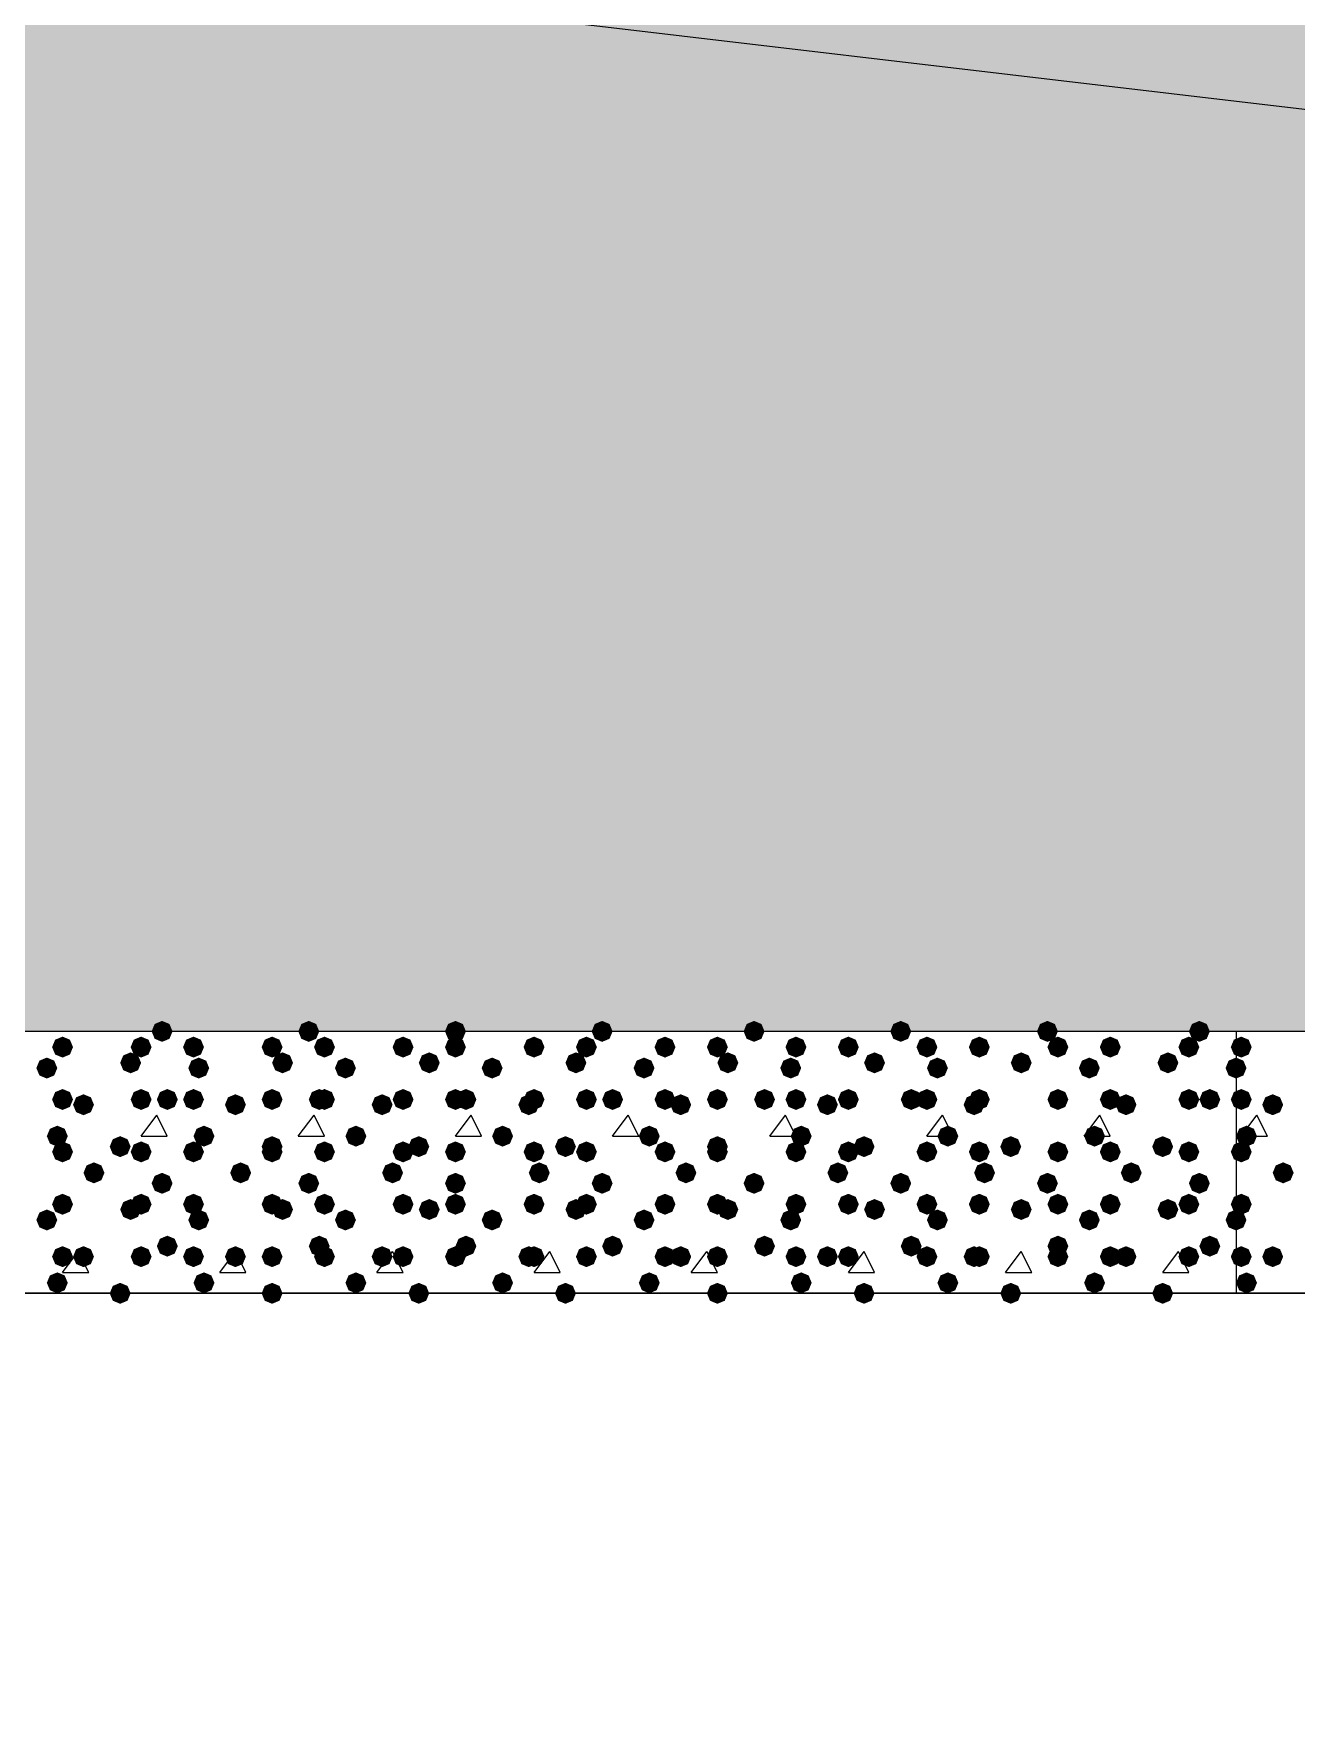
# Model space of a CAD drawing. Header units: millimetres. Extents: x 0 to 420, y 0 to 297.
# Drawn here: x 121.52 to 131.72, y 179.98 to 193.61 of the extents above; entities that cross this region are included whole.
import ezdxf

# ---------------------------------------------------------------- set-up
doc = ezdxf.new("R2010")
doc.units = ezdxf.units.MM
doc.layers.get('0').update_dxf_attribs({"linetype": 'CONTINUOUS'})

msp = doc.modelspace()

# ---------------------------------------------------------------- hatches: boundary and pattern name
at = {"true_color": 0x000008}
h = msp.add_hatch(color=0, dxfattribs=at)
h.paths.add_polyline_path([(194.775667, 204.639333), (33.401, 204.639333), (194.775667, 185.547)], flags=0)
h.paths.add_polyline_path([(33.401, 204.639333), (194.775667, 185.547), (33.401, 185.547)], flags=0)
for points in [[(122.639667, 185.547), (122.614796, 185.487204), (122.555, 185.462333), (122.495204, 185.487204), (122.470333, 185.547), (122.495204, 185.606796), (122.555, 185.631667), (122.614796, 185.606796)], [(123.825, 185.547), (123.800129, 185.487204), (123.740333, 185.462333), (123.680538, 185.487204), (123.655667, 185.547), (123.680537, 185.606796), (123.740333, 185.631667), (123.800129, 185.606796)], [(125.010333, 185.547), (124.985463, 185.487204), (124.925667, 185.462333), (124.865871, 185.487204), (124.841, 185.547), (124.865871, 185.606796), (124.925667, 185.631667), (124.985462, 185.606796)], [(126.195667, 185.547), (126.170796, 185.487204), (126.111, 185.462333), (126.051204, 185.487204), (126.026333, 185.547), (126.051204, 185.606796), (126.111, 185.631667), (126.170796, 185.606796)], [(127.423333, 185.547), (127.398463, 185.487204), (127.338667, 185.462333), (127.278871, 185.487204), (127.254, 185.547), (127.278871, 185.606796), (127.338667, 185.631667), (127.398462, 185.606796)], [(128.608667, 185.547), (128.583796, 185.487204), (128.524, 185.462333), (128.464204, 185.487204), (128.439333, 185.547), (128.464204, 185.606796), (128.524, 185.631667), (128.583796, 185.606796)], [(129.794, 185.547), (129.769129, 185.487204), (129.709333, 185.462333), (129.649538, 185.487204), (129.624667, 185.547), (129.649537, 185.606796), (129.709333, 185.631667), (129.769129, 185.606796)], [(131.021667, 185.547), (130.996796, 185.487204), (130.937, 185.462333), (130.877204, 185.487204), (130.852333, 185.547), (130.877204, 185.606796), (130.937, 185.631667), (130.996796, 185.606796)], [(121.835333, 185.42), (121.810463, 185.360204), (121.750667, 185.335333), (121.690871, 185.360204), (121.666, 185.42), (121.690871, 185.479796), (121.750667, 185.504667), (121.810462, 185.479796)], [(122.470333, 185.42), (122.445463, 185.360204), (122.385667, 185.335333), (122.325871, 185.360204), (122.301, 185.42), (122.325871, 185.479796), (122.385667, 185.504667), (122.445462, 185.479796)], [(122.893667, 185.42), (122.868796, 185.360204), (122.809, 185.335333), (122.749204, 185.360204), (122.724333, 185.42), (122.749204, 185.479796), (122.809, 185.504667), (122.868796, 185.479796)], [(123.528667, 185.42), (123.503796, 185.360204), (123.444, 185.335333), (123.384204, 185.360204), (123.359333, 185.42), (123.384204, 185.479796), (123.444, 185.504667), (123.503796, 185.479796)], [(123.952, 185.42), (123.927129, 185.360204), (123.867333, 185.335333), (123.807538, 185.360204), (123.782667, 185.42), (123.807537, 185.479796), (123.867333, 185.504667), (123.927129, 185.479796)], [(124.587, 185.42), (124.562129, 185.360204), (124.502333, 185.335333), (124.442538, 185.360204), (124.417667, 185.42), (124.442537, 185.479796), (124.502333, 185.504667), (124.562129, 185.479796)], [(125.010333, 185.42), (124.985463, 185.360204), (124.925667, 185.335333), (124.865871, 185.360204), (124.841, 185.42), (124.865871, 185.479796), (124.925667, 185.504667), (124.985462, 185.479796)], [(125.645333, 185.42), (125.620463, 185.360204), (125.560667, 185.335333), (125.500871, 185.360204), (125.476, 185.42), (125.500871, 185.479796), (125.560667, 185.504667), (125.620462, 185.479796)], [(126.068667, 185.42), (126.043796, 185.360204), (125.984, 185.335333), (125.924204, 185.360204), (125.899333, 185.42), (125.924204, 185.479796), (125.984, 185.504667), (126.043796, 185.479796)], [(126.703667, 185.42), (126.678796, 185.360204), (126.619, 185.335333), (126.559204, 185.360204), (126.534333, 185.42), (126.559204, 185.479796), (126.619, 185.504667), (126.678796, 185.479796)], [(127.127, 185.42), (127.102129, 185.360204), (127.042333, 185.335333), (126.982538, 185.360204), (126.957667, 185.42), (126.982537, 185.479796), (127.042333, 185.504667), (127.102129, 185.479796)], [(127.762, 185.42), (127.737129, 185.360204), (127.677333, 185.335333), (127.617538, 185.360204), (127.592667, 185.42), (127.617537, 185.479796), (127.677333, 185.504667), (127.737129, 185.479796)], [(128.185333, 185.42), (128.160463, 185.360204), (128.100667, 185.335333), (128.040871, 185.360204), (128.016, 185.42), (128.040871, 185.479796), (128.100667, 185.504667), (128.160462, 185.479796)], [(128.820333, 185.42), (128.795463, 185.360204), (128.735667, 185.335333), (128.675871, 185.360204), (128.651, 185.42), (128.675871, 185.479796), (128.735667, 185.504667), (128.795462, 185.479796)], [(129.243667, 185.42), (129.218796, 185.360204), (129.159, 185.335333), (129.099204, 185.360204), (129.074333, 185.42), (129.099204, 185.479796), (129.159, 185.504667), (129.218796, 185.479796)], [(129.878667, 185.42), (129.853796, 185.360204), (129.794, 185.335333), (129.734204, 185.360204), (129.709333, 185.42), (129.734204, 185.479796), (129.794, 185.504667), (129.853796, 185.479796)], [(130.302, 185.42), (130.277129, 185.360204), (130.217333, 185.335333), (130.157538, 185.360204), (130.132667, 185.42), (130.157537, 185.479796), (130.217333, 185.504667), (130.277129, 185.479796)], [(130.937, 185.42), (130.912129, 185.360204), (130.852333, 185.335333), (130.792538, 185.360204), (130.767667, 185.42), (130.792537, 185.479796), (130.852333, 185.504667), (130.912129, 185.479796)], [(122.385667, 185.293), (122.360796, 185.233204), (122.301, 185.208333), (122.241204, 185.233204), (122.216333, 185.293), (122.241204, 185.352796), (122.301, 185.377667), (122.360796, 185.352796)], [(123.613333, 185.293), (123.588463, 185.233204), (123.528667, 185.208333), (123.468871, 185.233204), (123.444, 185.293), (123.468871, 185.352796), (123.528667, 185.377667), (123.588462, 185.352796)], [(124.798667, 185.293), (124.773796, 185.233204), (124.714, 185.208333), (124.654204, 185.233204), (124.629333, 185.293), (124.654204, 185.352796), (124.714, 185.377667), (124.773796, 185.352796)], [(125.984, 185.293), (125.959129, 185.233204), (125.899333, 185.208333), (125.839538, 185.233204), (125.814667, 185.293), (125.839537, 185.352796), (125.899333, 185.377667), (125.959129, 185.352796)], [(127.211667, 185.293), (127.186796, 185.233204), (127.127, 185.208333), (127.067204, 185.233204), (127.042333, 185.293), (127.067204, 185.352796), (127.127, 185.377667), (127.186796, 185.352796)], [(128.397, 185.293), (128.372129, 185.233204), (128.312333, 185.208333), (128.252538, 185.233204), (128.227667, 185.293), (128.252537, 185.352796), (128.312333, 185.377667), (128.372129, 185.352796)], [(129.582333, 185.293), (129.557463, 185.233204), (129.497667, 185.208333), (129.437871, 185.233204), (129.413, 185.293), (129.437871, 185.352796), (129.497667, 185.377667), (129.557462, 185.352796)], [(130.767667, 185.293), (130.742796, 185.233204), (130.683, 185.208333), (130.623204, 185.233204), (130.598333, 185.293), (130.623204, 185.352796), (130.683, 185.377667), (130.742796, 185.352796)], [(121.708333, 185.250667), (121.683463, 185.190871), (121.623667, 185.166), (121.563871, 185.190871), (121.539, 185.250667), (121.563871, 185.310462), (121.623667, 185.335333), (121.683462, 185.310463)], [(122.936, 185.250667), (122.911129, 185.190871), (122.851333, 185.166), (122.791537, 185.190871), (122.766667, 185.250667), (122.791537, 185.310462), (122.851333, 185.335333), (122.911129, 185.310463)], [(124.121333, 185.250667), (124.096463, 185.190871), (124.036667, 185.166), (123.976871, 185.190871), (123.952, 185.250667), (123.976871, 185.310462), (124.036667, 185.335333), (124.096462, 185.310463)], [(125.306667, 185.250667), (125.281796, 185.190871), (125.222, 185.166), (125.162204, 185.190871), (125.137333, 185.250667), (125.162204, 185.310462), (125.222, 185.335333), (125.281796, 185.310463)], [(126.534333, 185.250667), (126.509462, 185.190871), (126.449667, 185.166), (126.389871, 185.190871), (126.365, 185.250667), (126.389871, 185.310462), (126.449667, 185.335333), (126.509462, 185.310463)], [(127.719667, 185.250667), (127.694796, 185.190871), (127.635, 185.166), (127.575204, 185.190871), (127.550333, 185.250667), (127.575204, 185.310462), (127.635, 185.335333), (127.694796, 185.310463)], [(128.905, 185.250667), (128.880129, 185.190871), (128.820333, 185.166), (128.760538, 185.190871), (128.735667, 185.250667), (128.760537, 185.310462), (128.820333, 185.335333), (128.880129, 185.310463)], [(130.132667, 185.250667), (130.107796, 185.190871), (130.048, 185.166), (129.988204, 185.190871), (129.963333, 185.250667), (129.988204, 185.310462), (130.048, 185.335333), (130.107796, 185.310463)], [(121.835333, 184.996667), (121.810463, 184.936871), (121.750667, 184.912), (121.690871, 184.936871), (121.666, 184.996667), (121.690871, 185.056462), (121.750667, 185.081333), (121.810462, 185.056463)], [(122.470333, 184.996667), (122.445463, 184.936871), (122.385667, 184.912), (122.325871, 184.936871), (122.301, 184.996667), (122.325871, 185.056462), (122.385667, 185.081333), (122.445462, 185.056463)], [(122.682, 184.996667), (122.657129, 184.936871), (122.597333, 184.912), (122.537538, 184.936871), (122.512667, 184.996667), (122.537537, 185.056462), (122.597333, 185.081333), (122.657129, 185.056463)], [(122.893667, 184.996667), (122.868796, 184.936871), (122.809, 184.912), (122.749204, 184.936871), (122.724333, 184.996667), (122.749204, 185.056462), (122.809, 185.081333), (122.868796, 185.056463)], [(123.528667, 184.996667), (123.503796, 184.936871), (123.444, 184.912), (123.384204, 184.936871), (123.359333, 184.996667), (123.384204, 185.056462), (123.444, 185.081333), (123.503796, 185.056463)], [(123.909667, 184.996667), (123.884796, 184.936871), (123.825, 184.912), (123.765204, 184.936871), (123.740333, 184.996667), (123.765204, 185.056462), (123.825, 185.081333), (123.884796, 185.056463)], [(123.952, 184.996667), (123.927129, 184.936871), (123.867333, 184.912), (123.807538, 184.936871), (123.782667, 184.996667), (123.807537, 185.056462), (123.867333, 185.081333), (123.927129, 185.056463)], [(124.587, 184.996667), (124.562129, 184.936871), (124.502333, 184.912), (124.442538, 184.936871), (124.417667, 184.996667), (124.442537, 185.056462), (124.502333, 185.081333), (124.562129, 185.056463)], [(125.010333, 184.996667), (124.985463, 184.936871), (124.925667, 184.912), (124.865871, 184.936871), (124.841, 184.996667), (124.865871, 185.056462), (124.925667, 185.081333), (124.985462, 185.056463)], [(125.095, 184.996667), (125.070129, 184.936871), (125.010333, 184.912), (124.950538, 184.936871), (124.925667, 184.996667), (124.950537, 185.056462), (125.010333, 185.081333), (125.070129, 185.056463)], [(125.645333, 184.996667), (125.620463, 184.936871), (125.560667, 184.912), (125.500871, 184.936871), (125.476, 184.996667), (125.500871, 185.056462), (125.560667, 185.081333), (125.620462, 185.056463)], [(126.068667, 184.996667), (126.043796, 184.936871), (125.984, 184.912), (125.924204, 184.936871), (125.899333, 184.996667), (125.924204, 185.056462), (125.984, 185.081333), (126.043796, 185.056463)], [(126.280333, 184.996667), (126.255463, 184.936871), (126.195667, 184.912), (126.135871, 184.936871), (126.111, 184.996667), (126.135871, 185.056462), (126.195667, 185.081333), (126.255462, 185.056463)], [(126.703667, 184.996667), (126.678796, 184.936871), (126.619, 184.912), (126.559204, 184.936871), (126.534333, 184.996667), (126.559204, 185.056462), (126.619, 185.081333), (126.678796, 185.056463)], [(127.127, 184.996667), (127.102129, 184.936871), (127.042333, 184.912), (126.982538, 184.936871), (126.957667, 184.996667), (126.982537, 185.056462), (127.042333, 185.081333), (127.102129, 185.056463)], [(127.508, 184.996667), (127.483129, 184.936871), (127.423333, 184.912), (127.363537, 184.936871), (127.338667, 184.996667), (127.363537, 185.056462), (127.423333, 185.081333), (127.483129, 185.056463)], [(127.762, 184.996667), (127.737129, 184.936871), (127.677333, 184.912), (127.617538, 184.936871), (127.592667, 184.996667), (127.617537, 185.056462), (127.677333, 185.081333), (127.737129, 185.056463)], [(128.185333, 184.996667), (128.160463, 184.936871), (128.100667, 184.912), (128.040871, 184.936871), (128.016, 184.996667), (128.040871, 185.056462), (128.100667, 185.081333), (128.160462, 185.056463)], [(128.693333, 184.996667), (128.668463, 184.936871), (128.608667, 184.912), (128.548871, 184.936871), (128.524, 184.996667), (128.548871, 185.056462), (128.608667, 185.081333), (128.668462, 185.056463)], [(128.820333, 184.996667), (128.795463, 184.936871), (128.735667, 184.912), (128.675871, 184.936871), (128.651, 184.996667), (128.675871, 185.056462), (128.735667, 185.081333), (128.795462, 185.056463)], [(129.243667, 184.996667), (129.218796, 184.936871), (129.159, 184.912), (129.099204, 184.936871), (129.074333, 184.996667), (129.099204, 185.056462), (129.159, 185.081333), (129.218796, 185.056463)], [(129.878667, 184.996667), (129.853796, 184.936871), (129.794, 184.912), (129.734204, 184.936871), (129.709333, 184.996667), (129.734204, 185.056462), (129.794, 185.081333), (129.853796, 185.056463)], [(129.878667, 184.996667), (129.853796, 184.936871), (129.794, 184.912), (129.734204, 184.936871), (129.709333, 184.996667), (129.734204, 185.056462), (129.794, 185.081333), (129.853796, 185.056463)], [(130.302, 184.996667), (130.277129, 184.936871), (130.217333, 184.912), (130.157538, 184.936871), (130.132667, 184.996667), (130.157537, 185.056462), (130.217333, 185.081333), (130.277129, 185.056463)], [(130.937, 184.996667), (130.912129, 184.936871), (130.852333, 184.912), (130.792538, 184.936871), (130.767667, 184.996667), (130.792537, 185.056462), (130.852333, 185.081333), (130.912129, 185.056463)], [(131.106333, 184.996667), (131.081462, 184.936871), (131.021667, 184.912), (130.961871, 184.936871), (130.937, 184.996667), (130.961871, 185.056462), (131.021667, 185.081333), (131.081462, 185.056463)], [(122.004667, 184.954333), (121.979796, 184.894537), (121.92, 184.869667), (121.860204, 184.894537), (121.835333, 184.954333), (121.860204, 185.014129), (121.92, 185.039), (121.979796, 185.014129)], [(123.232333, 184.954333), (123.207463, 184.894537), (123.147667, 184.869667), (123.087871, 184.894537), (123.063, 184.954333), (123.087871, 185.014129), (123.147667, 185.039), (123.207462, 185.014129)], [(124.417667, 184.954333), (124.392796, 184.894537), (124.333, 184.869667), (124.273204, 184.894537), (124.248333, 184.954333), (124.273204, 185.014129), (124.333, 185.039), (124.392796, 185.014129)], [(125.603, 184.954333), (125.578129, 184.894537), (125.518333, 184.869667), (125.458537, 184.894537), (125.433667, 184.954333), (125.458537, 185.014129), (125.518333, 185.039), (125.578129, 185.014129)], [(126.830667, 184.954333), (126.805796, 184.894537), (126.746, 184.869667), (126.686204, 184.894537), (126.661333, 184.954333), (126.686204, 185.014129), (126.746, 185.039), (126.805796, 185.014129)], [(128.016, 184.954333), (127.991129, 184.894537), (127.931333, 184.869667), (127.871537, 184.894537), (127.846667, 184.954333), (127.871537, 185.014129), (127.931333, 185.039), (127.991129, 185.014129)], [(129.201333, 184.954333), (129.176462, 184.894537), (129.116667, 184.869667), (129.056871, 184.894537), (129.032, 184.954333), (129.056871, 185.014129), (129.116667, 185.039), (129.176462, 185.014129)], [(130.429, 184.954333), (130.404129, 184.894537), (130.344333, 184.869667), (130.284538, 184.894537), (130.259667, 184.954333), (130.284537, 185.014129), (130.344333, 185.039), (130.404129, 185.014129)], [(121.793, 184.700333), (121.768129, 184.640537), (121.708333, 184.615667), (121.648537, 184.640537), (121.623667, 184.700333), (121.648537, 184.760129), (121.708333, 184.785), (121.768129, 184.760129)], [(122.301, 184.615667), (122.276129, 184.555871), (122.216333, 184.531), (122.156537, 184.555871), (122.131667, 184.615667), (122.156537, 184.675462), (122.216333, 184.700333), (122.276129, 184.675463)], [(122.978333, 184.700333), (122.953463, 184.640537), (122.893667, 184.615667), (122.833871, 184.640537), (122.809, 184.700333), (122.833871, 184.760129), (122.893667, 184.785), (122.953462, 184.760129)], [(123.528667, 184.615667), (123.503796, 184.555871), (123.444, 184.531), (123.384204, 184.555871), (123.359333, 184.615667), (123.384204, 184.675462), (123.444, 184.700333), (123.503796, 184.675463)], [(124.206, 184.700333), (124.181129, 184.640537), (124.121333, 184.615667), (124.061537, 184.640537), (124.036667, 184.700333), (124.061537, 184.760129), (124.121333, 184.785), (124.181129, 184.760129)], [(124.714, 184.615667), (124.689129, 184.555871), (124.629333, 184.531), (124.569538, 184.555871), (124.544667, 184.615667), (124.569537, 184.675462), (124.629333, 184.700333), (124.689129, 184.675463)], [(125.391333, 184.700333), (125.366463, 184.640537), (125.306667, 184.615667), (125.246871, 184.640537), (125.222, 184.700333), (125.246871, 184.760129), (125.306667, 184.785), (125.366462, 184.760129)], [(125.899333, 184.615667), (125.874462, 184.555871), (125.814667, 184.531), (125.754871, 184.555871), (125.73, 184.615667), (125.754871, 184.675462), (125.814667, 184.700333), (125.874462, 184.675463)], [(126.576667, 184.700333), (126.551796, 184.640537), (126.492, 184.615667), (126.432204, 184.640537), (126.407333, 184.700333), (126.432204, 184.760129), (126.492, 184.785), (126.551796, 184.760129)], [(127.127, 184.615667), (127.102129, 184.555871), (127.042333, 184.531), (126.982538, 184.555871), (126.957667, 184.615667), (126.982537, 184.675462), (127.042333, 184.700333), (127.102129, 184.675463)], [(127.804333, 184.700333), (127.779462, 184.640537), (127.719667, 184.615667), (127.659871, 184.640537), (127.635, 184.700333), (127.659871, 184.760129), (127.719667, 184.785), (127.779462, 184.760129)], [(128.312333, 184.615667), (128.287463, 184.555871), (128.227667, 184.531), (128.167871, 184.555871), (128.143, 184.615667), (128.167871, 184.675462), (128.227667, 184.700333), (128.287462, 184.675463)], [(128.989667, 184.700333), (128.964796, 184.640537), (128.905, 184.615667), (128.845204, 184.640537), (128.820333, 184.700333), (128.845204, 184.760129), (128.905, 184.785), (128.964796, 184.760129)], [(129.497667, 184.615667), (129.472796, 184.555871), (129.413, 184.531), (129.353204, 184.555871), (129.328333, 184.615667), (129.353204, 184.675462), (129.413, 184.700333), (129.472796, 184.675463)], [(130.175, 184.700333), (130.150129, 184.640537), (130.090333, 184.615667), (130.030538, 184.640537), (130.005667, 184.700333), (130.030537, 184.760129), (130.090333, 184.785), (130.150129, 184.760129)], [(130.725333, 184.615667), (130.700463, 184.555871), (130.640667, 184.531), (130.580871, 184.555871), (130.556, 184.615667), (130.580871, 184.675462), (130.640667, 184.700333), (130.700462, 184.675463)], [(121.835333, 184.573333), (121.810463, 184.513537), (121.750667, 184.488667), (121.690871, 184.513537), (121.666, 184.573333), (121.690871, 184.633129), (121.750667, 184.658), (121.810462, 184.633129)], [(122.470333, 184.573333), (122.445463, 184.513537), (122.385667, 184.488667), (122.325871, 184.513537), (122.301, 184.573333), (122.325871, 184.633129), (122.385667, 184.658), (122.445462, 184.633129)], [(122.893667, 184.573333), (122.868796, 184.513537), (122.809, 184.488667), (122.749204, 184.513537), (122.724333, 184.573333), (122.749204, 184.633129), (122.809, 184.658), (122.868796, 184.633129)], [(123.528667, 184.573333), (123.503796, 184.513537), (123.444, 184.488667), (123.384204, 184.513537), (123.359333, 184.573333), (123.384204, 184.633129), (123.444, 184.658), (123.503796, 184.633129)], [(123.952, 184.573333), (123.927129, 184.513537), (123.867333, 184.488667), (123.807538, 184.513537), (123.782667, 184.573333), (123.807537, 184.633129), (123.867333, 184.658), (123.927129, 184.633129)], [(124.587, 184.573333), (124.562129, 184.513537), (124.502333, 184.488667), (124.442538, 184.513537), (124.417667, 184.573333), (124.442537, 184.633129), (124.502333, 184.658), (124.562129, 184.633129)], [(125.010333, 184.573333), (124.985463, 184.513537), (124.925667, 184.488667), (124.865871, 184.513537), (124.841, 184.573333), (124.865871, 184.633129), (124.925667, 184.658), (124.985462, 184.633129)], [(125.645333, 184.573333), (125.620463, 184.513537), (125.560667, 184.488667), (125.500871, 184.513537), (125.476, 184.573333), (125.500871, 184.633129), (125.560667, 184.658), (125.620462, 184.633129)], [(126.068667, 184.573333), (126.043796, 184.513537), (125.984, 184.488667), (125.924204, 184.513537), (125.899333, 184.573333), (125.924204, 184.633129), (125.984, 184.658), (126.043796, 184.633129)], [(126.703667, 184.573333), (126.678796, 184.513537), (126.619, 184.488667), (126.559204, 184.513537), (126.534333, 184.573333), (126.559204, 184.633129), (126.619, 184.658), (126.678796, 184.633129)], [(127.127, 184.573333), (127.102129, 184.513537), (127.042333, 184.488667), (126.982538, 184.513537), (126.957667, 184.573333), (126.982537, 184.633129), (127.042333, 184.658), (127.102129, 184.633129)], [(127.762, 184.573333), (127.737129, 184.513537), (127.677333, 184.488667), (127.617538, 184.513537), (127.592667, 184.573333), (127.617537, 184.633129), (127.677333, 184.658), (127.737129, 184.633129)], [(128.185333, 184.573333), (128.160463, 184.513537), (128.100667, 184.488667), (128.040871, 184.513537), (128.016, 184.573333), (128.040871, 184.633129), (128.100667, 184.658), (128.160462, 184.633129)], [(128.820333, 184.573333), (128.795463, 184.513537), (128.735667, 184.488667), (128.675871, 184.513537), (128.651, 184.573333), (128.675871, 184.633129), (128.735667, 184.658), (128.795462, 184.633129)], [(129.243667, 184.573333), (129.218796, 184.513537), (129.159, 184.488667), (129.099204, 184.513537), (129.074333, 184.573333), (129.099204, 184.633129), (129.159, 184.658), (129.218796, 184.633129)], [(129.878667, 184.573333), (129.853796, 184.513537), (129.794, 184.488667), (129.734204, 184.513537), (129.709333, 184.573333), (129.734204, 184.633129), (129.794, 184.658), (129.853796, 184.633129)], [(130.302, 184.573333), (130.277129, 184.513537), (130.217333, 184.488667), (130.157538, 184.513537), (130.132667, 184.573333), (130.157537, 184.633129), (130.217333, 184.658), (130.277129, 184.633129)], [(130.937, 184.573333), (130.912129, 184.513537), (130.852333, 184.488667), (130.792538, 184.513537), (130.767667, 184.573333), (130.792537, 184.633129), (130.852333, 184.658), (130.912129, 184.633129)], [(122.089333, 184.404), (122.064462, 184.344204), (122.004667, 184.319333), (121.944871, 184.344204), (121.92, 184.404), (121.944871, 184.463796), (122.004667, 184.488667), (122.064462, 184.463796)], [(122.639667, 184.319333), (122.614796, 184.259537), (122.555, 184.234667), (122.495204, 184.259537), (122.470333, 184.319333), (122.495204, 184.379129), (122.555, 184.404), (122.614796, 184.379129)], [(123.274667, 184.404), (123.249796, 184.344204), (123.19, 184.319333), (123.130204, 184.344204), (123.105333, 184.404), (123.130204, 184.463796), (123.19, 184.488667), (123.249796, 184.463796)], [(123.825, 184.319333), (123.800129, 184.259537), (123.740333, 184.234667), (123.680538, 184.259537), (123.655667, 184.319333), (123.680537, 184.379129), (123.740333, 184.404), (123.800129, 184.379129)], [(124.502333, 184.404), (124.477463, 184.344204), (124.417667, 184.319333), (124.357871, 184.344204), (124.333, 184.404), (124.357871, 184.463796), (124.417667, 184.488667), (124.477462, 184.463796)], [(125.010333, 184.319333), (124.985463, 184.259537), (124.925667, 184.234667), (124.865871, 184.259537), (124.841, 184.319333), (124.865871, 184.379129), (124.925667, 184.404), (124.985462, 184.379129)], [(125.687667, 184.404), (125.662796, 184.344204), (125.603, 184.319333), (125.543204, 184.344204), (125.518333, 184.404), (125.543204, 184.463796), (125.603, 184.488667), (125.662796, 184.463796)], [(126.195667, 184.319333), (126.170796, 184.259537), (126.111, 184.234667), (126.051204, 184.259537), (126.026333, 184.319333), (126.051204, 184.379129), (126.111, 184.404), (126.170796, 184.379129)], [(126.873, 184.404), (126.848129, 184.344204), (126.788333, 184.319333), (126.728537, 184.344204), (126.703667, 184.404), (126.728537, 184.463796), (126.788333, 184.488667), (126.848129, 184.463796)], [(127.423333, 184.319333), (127.398463, 184.259537), (127.338667, 184.234667), (127.278871, 184.259537), (127.254, 184.319333), (127.278871, 184.379129), (127.338667, 184.404), (127.398462, 184.379129)], [(128.100667, 184.404), (128.075796, 184.344204), (128.016, 184.319333), (127.956204, 184.344204), (127.931333, 184.404), (127.956204, 184.463796), (128.016, 184.488667), (128.075796, 184.463796)], [(128.608667, 184.319333), (128.583796, 184.259537), (128.524, 184.234667), (128.464204, 184.259537), (128.439333, 184.319333), (128.464204, 184.379129), (128.524, 184.404), (128.583796, 184.379129)], [(129.286, 184.404), (129.261129, 184.344204), (129.201333, 184.319333), (129.141537, 184.344204), (129.116667, 184.404), (129.141537, 184.463796), (129.201333, 184.488667), (129.261129, 184.463796)], [(129.794, 184.319333), (129.769129, 184.259537), (129.709333, 184.234667), (129.649538, 184.259537), (129.624667, 184.319333), (129.649537, 184.379129), (129.709333, 184.404), (129.769129, 184.379129)], [(130.471333, 184.404), (130.446463, 184.344204), (130.386667, 184.319333), (130.326871, 184.344204), (130.302, 184.404), (130.326871, 184.463796), (130.386667, 184.488667), (130.446462, 184.463796)], [(131.021667, 184.319333), (130.996796, 184.259537), (130.937, 184.234667), (130.877204, 184.259537), (130.852333, 184.319333), (130.877204, 184.379129), (130.937, 184.404), (130.996796, 184.379129)], [(121.835333, 184.15), (121.810463, 184.090204), (121.750667, 184.065333), (121.690871, 184.090204), (121.666, 184.15), (121.690871, 184.209796), (121.750667, 184.234667), (121.810462, 184.209796)], [(122.385667, 184.107667), (122.360796, 184.047871), (122.301, 184.023), (122.241204, 184.047871), (122.216333, 184.107667), (122.241204, 184.167462), (122.301, 184.192333), (122.360796, 184.167463)], [(122.470333, 184.15), (122.445463, 184.090204), (122.385667, 184.065333), (122.325871, 184.090204), (122.301, 184.15), (122.325871, 184.209796), (122.385667, 184.234667), (122.445462, 184.209796)], [(122.893667, 184.15), (122.868796, 184.090204), (122.809, 184.065333), (122.749204, 184.090204), (122.724333, 184.15), (122.749204, 184.209796), (122.809, 184.234667), (122.868796, 184.209796)], [(123.528667, 184.15), (123.503796, 184.090204), (123.444, 184.065333), (123.384204, 184.090204), (123.359333, 184.15), (123.384204, 184.209796), (123.444, 184.234667), (123.503796, 184.209796)], [(123.613333, 184.107667), (123.588463, 184.047871), (123.528667, 184.023), (123.468871, 184.047871), (123.444, 184.107667), (123.468871, 184.167462), (123.528667, 184.192333), (123.588462, 184.167463)], [(123.952, 184.15), (123.927129, 184.090204), (123.867333, 184.065333), (123.807538, 184.090204), (123.782667, 184.15), (123.807537, 184.209796), (123.867333, 184.234667), (123.927129, 184.209796)], [(124.587, 184.15), (124.562129, 184.090204), (124.502333, 184.065333), (124.442538, 184.090204), (124.417667, 184.15), (124.442537, 184.209796), (124.502333, 184.234667), (124.562129, 184.209796)], [(124.798667, 184.107667), (124.773796, 184.047871), (124.714, 184.023), (124.654204, 184.047871), (124.629333, 184.107667), (124.654204, 184.167462), (124.714, 184.192333), (124.773796, 184.167463)], [(125.010333, 184.15), (124.985463, 184.090204), (124.925667, 184.065333), (124.865871, 184.090204), (124.841, 184.15), (124.865871, 184.209796), (124.925667, 184.234667), (124.985462, 184.209796)], [(125.645333, 184.15), (125.620463, 184.090204), (125.560667, 184.065333), (125.500871, 184.090204), (125.476, 184.15), (125.500871, 184.209796), (125.560667, 184.234667), (125.620462, 184.209796)], [(125.984, 184.107667), (125.959129, 184.047871), (125.899333, 184.023), (125.839538, 184.047871), (125.814667, 184.107667), (125.839537, 184.167462), (125.899333, 184.192333), (125.959129, 184.167463)], [(126.068667, 184.15), (126.043796, 184.090204), (125.984, 184.065333), (125.924204, 184.090204), (125.899333, 184.15), (125.924204, 184.209796), (125.984, 184.234667), (126.043796, 184.209796)], [(126.703667, 184.15), (126.678796, 184.090204), (126.619, 184.065333), (126.559204, 184.090204), (126.534333, 184.15), (126.559204, 184.209796), (126.619, 184.234667), (126.678796, 184.209796)], [(127.127, 184.15), (127.102129, 184.090204), (127.042333, 184.065333), (126.982538, 184.090204), (126.957667, 184.15), (126.982537, 184.209796), (127.042333, 184.234667), (127.102129, 184.209796)], [(127.211667, 184.107667), (127.186796, 184.047871), (127.127, 184.023), (127.067204, 184.047871), (127.042333, 184.107667), (127.067204, 184.167462), (127.127, 184.192333), (127.186796, 184.167463)], [(127.762, 184.15), (127.737129, 184.090204), (127.677333, 184.065333), (127.617538, 184.090204), (127.592667, 184.15), (127.617537, 184.209796), (127.677333, 184.234667), (127.737129, 184.209796)], [(128.185333, 184.15), (128.160463, 184.090204), (128.100667, 184.065333), (128.040871, 184.090204), (128.016, 184.15), (128.040871, 184.209796), (128.100667, 184.234667), (128.160462, 184.209796)], [(128.397, 184.107667), (128.372129, 184.047871), (128.312333, 184.023), (128.252538, 184.047871), (128.227667, 184.107667), (128.252537, 184.167462), (128.312333, 184.192333), (128.372129, 184.167463)], [(128.820333, 184.15), (128.795463, 184.090204), (128.735667, 184.065333), (128.675871, 184.090204), (128.651, 184.15), (128.675871, 184.209796), (128.735667, 184.234667), (128.795462, 184.209796)], [(129.243667, 184.15), (129.218796, 184.090204), (129.159, 184.065333), (129.099204, 184.090204), (129.074333, 184.15), (129.099204, 184.209796), (129.159, 184.234667), (129.218796, 184.209796)], [(129.582333, 184.107667), (129.557463, 184.047871), (129.497667, 184.023), (129.437871, 184.047871), (129.413, 184.107667), (129.437871, 184.167462), (129.497667, 184.192333), (129.557462, 184.167463)], [(129.878667, 184.15), (129.853796, 184.090204), (129.794, 184.065333), (129.734204, 184.090204), (129.709333, 184.15), (129.734204, 184.209796), (129.794, 184.234667), (129.853796, 184.209796)], [(130.302, 184.15), (130.277129, 184.090204), (130.217333, 184.065333), (130.157538, 184.090204), (130.132667, 184.15), (130.157537, 184.209796), (130.217333, 184.234667), (130.277129, 184.209796)], [(130.767667, 184.107667), (130.742796, 184.047871), (130.683, 184.023), (130.623204, 184.047871), (130.598333, 184.107667), (130.623204, 184.167462), (130.683, 184.192333), (130.742796, 184.167463)], [(130.937, 184.15), (130.912129, 184.090204), (130.852333, 184.065333), (130.792538, 184.090204), (130.767667, 184.15), (130.792537, 184.209796), (130.852333, 184.234667), (130.912129, 184.209796)], [(121.708333, 184.023), (121.683463, 183.963204), (121.623667, 183.938333), (121.563871, 183.963204), (121.539, 184.023), (121.563871, 184.082796), (121.623667, 184.107667), (121.683462, 184.082796)], [(122.936, 184.023), (122.911129, 183.963204), (122.851333, 183.938333), (122.791537, 183.963204), (122.766667, 184.023), (122.791537, 184.082796), (122.851333, 184.107667), (122.911129, 184.082796)], [(124.121333, 184.023), (124.096463, 183.963204), (124.036667, 183.938333), (123.976871, 183.963204), (123.952, 184.023), (123.976871, 184.082796), (124.036667, 184.107667), (124.096462, 184.082796)], [(125.306667, 184.023), (125.281796, 183.963204), (125.222, 183.938333), (125.162204, 183.963204), (125.137333, 184.023), (125.162204, 184.082796), (125.222, 184.107667), (125.281796, 184.082796)], [(126.534333, 184.023), (126.509462, 183.963204), (126.449667, 183.938333), (126.389871, 183.963204), (126.365, 184.023), (126.389871, 184.082796), (126.449667, 184.107667), (126.509462, 184.082796)], [(127.719667, 184.023), (127.694796, 183.963204), (127.635, 183.938333), (127.575204, 183.963204), (127.550333, 184.023), (127.575204, 184.082796), (127.635, 184.107667), (127.694796, 184.082796)], [(128.905, 184.023), (128.880129, 183.963204), (128.820333, 183.938333), (128.760538, 183.963204), (128.735667, 184.023), (128.760537, 184.082796), (128.820333, 184.107667), (128.880129, 184.082796)], [(130.132667, 184.023), (130.107796, 183.963204), (130.048, 183.938333), (129.988204, 183.963204), (129.963333, 184.023), (129.988204, 184.082796), (130.048, 184.107667), (130.107796, 184.082796)], [(122.682, 183.811333), (122.657129, 183.751537), (122.597333, 183.726667), (122.537538, 183.751537), (122.512667, 183.811333), (122.537537, 183.871129), (122.597333, 183.896), (122.657129, 183.871129)], [(123.909667, 183.811333), (123.884796, 183.751537), (123.825, 183.726667), (123.765204, 183.751537), (123.740333, 183.811333), (123.765204, 183.871129), (123.825, 183.896), (123.884796, 183.871129)], [(125.095, 183.811333), (125.070129, 183.751537), (125.010333, 183.726667), (124.950538, 183.751537), (124.925667, 183.811333), (124.950537, 183.871129), (125.010333, 183.896), (125.070129, 183.871129)], [(126.280333, 183.811333), (126.255463, 183.751537), (126.195667, 183.726667), (126.135871, 183.751537), (126.111, 183.811333), (126.135871, 183.871129), (126.195667, 183.896), (126.255462, 183.871129)], [(127.508, 183.811333), (127.483129, 183.751537), (127.423333, 183.726667), (127.363537, 183.751537), (127.338667, 183.811333), (127.363537, 183.871129), (127.423333, 183.896), (127.483129, 183.871129)], [(128.693333, 183.811333), (128.668463, 183.751537), (128.608667, 183.726667), (128.548871, 183.751537), (128.524, 183.811333), (128.548871, 183.871129), (128.608667, 183.896), (128.668462, 183.871129)], [(129.878667, 183.811333), (129.853796, 183.751537), (129.794, 183.726667), (129.734204, 183.751537), (129.709333, 183.811333), (129.734204, 183.871129), (129.794, 183.896), (129.853796, 183.871129)], [(131.106333, 183.811333), (131.081462, 183.751537), (131.021667, 183.726667), (130.961871, 183.751537), (130.937, 183.811333), (130.961871, 183.871129), (131.021667, 183.896), (131.081462, 183.871129)], [(121.835333, 183.726667), (121.810463, 183.666871), (121.750667, 183.642), (121.690871, 183.666871), (121.666, 183.726667), (121.690871, 183.786462), (121.750667, 183.811333), (121.810462, 183.786463)], [(122.004667, 183.726667), (121.979796, 183.666871), (121.92, 183.642), (121.860204, 183.666871), (121.835333, 183.726667), (121.860204, 183.786462), (121.92, 183.811333), (121.979796, 183.786463)], [(122.470333, 183.726667), (122.445463, 183.666871), (122.385667, 183.642), (122.325871, 183.666871), (122.301, 183.726667), (122.325871, 183.786462), (122.385667, 183.811333), (122.445462, 183.786463)], [(122.893667, 183.726667), (122.868796, 183.666871), (122.809, 183.642), (122.749204, 183.666871), (122.724333, 183.726667), (122.749204, 183.786462), (122.809, 183.811333), (122.868796, 183.786463)], [(123.232333, 183.726667), (123.207463, 183.666871), (123.147667, 183.642), (123.087871, 183.666871), (123.063, 183.726667), (123.087871, 183.786462), (123.147667, 183.811333), (123.207462, 183.786463)], [(123.528667, 183.726667), (123.503796, 183.666871), (123.444, 183.642), (123.384204, 183.666871), (123.359333, 183.726667), (123.384204, 183.786462), (123.444, 183.811333), (123.503796, 183.786463)], [(123.952, 183.726667), (123.927129, 183.666871), (123.867333, 183.642), (123.807538, 183.666871), (123.782667, 183.726667), (123.807537, 183.786462), (123.867333, 183.811333), (123.927129, 183.786463)], [(124.417667, 183.726667), (124.392796, 183.666871), (124.333, 183.642), (124.273204, 183.666871), (124.248333, 183.726667), (124.273204, 183.786462), (124.333, 183.811333), (124.392796, 183.786463)], [(124.587, 183.726667), (124.562129, 183.666871), (124.502333, 183.642), (124.442538, 183.666871), (124.417667, 183.726667), (124.442537, 183.786462), (124.502333, 183.811333), (124.562129, 183.786463)], [(125.010333, 183.726667), (124.985463, 183.666871), (124.925667, 183.642), (124.865871, 183.666871), (124.841, 183.726667), (124.865871, 183.786462), (124.925667, 183.811333), (124.985462, 183.786463)], [(125.603, 183.726667), (125.578129, 183.666871), (125.518333, 183.642), (125.458537, 183.666871), (125.433667, 183.726667), (125.458537, 183.786462), (125.518333, 183.811333), (125.578129, 183.786463)], [(125.645333, 183.726667), (125.620463, 183.666871), (125.560667, 183.642), (125.500871, 183.666871), (125.476, 183.726667), (125.500871, 183.786462), (125.560667, 183.811333), (125.620462, 183.786463)], [(126.068667, 183.726667), (126.043796, 183.666871), (125.984, 183.642), (125.924204, 183.666871), (125.899333, 183.726667), (125.924204, 183.786462), (125.984, 183.811333), (126.043796, 183.786463)], [(126.703667, 183.726667), (126.678796, 183.666871), (126.619, 183.642), (126.559204, 183.666871), (126.534333, 183.726667), (126.559204, 183.786462), (126.619, 183.811333), (126.678796, 183.786463)], [(126.830667, 183.726667), (126.805796, 183.666871), (126.746, 183.642), (126.686204, 183.666871), (126.661333, 183.726667), (126.686204, 183.786462), (126.746, 183.811333), (126.805796, 183.786463)], [(127.127, 183.726667), (127.102129, 183.666871), (127.042333, 183.642), (126.982538, 183.666871), (126.957667, 183.726667), (126.982537, 183.786462), (127.042333, 183.811333), (127.102129, 183.786463)], [(127.762, 183.726667), (127.737129, 183.666871), (127.677333, 183.642), (127.617538, 183.666871), (127.592667, 183.726667), (127.617537, 183.786462), (127.677333, 183.811333), (127.737129, 183.786463)], [(128.016, 183.726667), (127.991129, 183.666871), (127.931333, 183.642), (127.871537, 183.666871), (127.846667, 183.726667), (127.871537, 183.786462), (127.931333, 183.811333), (127.991129, 183.786463)], [(128.185333, 183.726667), (128.160463, 183.666871), (128.100667, 183.642), (128.040871, 183.666871), (128.016, 183.726667), (128.040871, 183.786462), (128.100667, 183.811333), (128.160462, 183.786463)], [(128.820333, 183.726667), (128.795463, 183.666871), (128.735667, 183.642), (128.675871, 183.666871), (128.651, 183.726667), (128.675871, 183.786462), (128.735667, 183.811333), (128.795462, 183.786463)], [(129.201333, 183.726667), (129.176462, 183.666871), (129.116667, 183.642), (129.056871, 183.666871), (129.032, 183.726667), (129.056871, 183.786462), (129.116667, 183.811333), (129.176462, 183.786463)], [(129.243667, 183.726667), (129.218796, 183.666871), (129.159, 183.642), (129.099204, 183.666871), (129.074333, 183.726667), (129.099204, 183.786462), (129.159, 183.811333), (129.218796, 183.786463)], [(129.878667, 183.726667), (129.853796, 183.666871), (129.794, 183.642), (129.734204, 183.666871), (129.709333, 183.726667), (129.734204, 183.786462), (129.794, 183.811333), (129.853796, 183.786463)], [(130.302, 183.726667), (130.277129, 183.666871), (130.217333, 183.642), (130.157538, 183.666871), (130.132667, 183.726667), (130.157537, 183.786462), (130.217333, 183.811333), (130.277129, 183.786463)], [(130.429, 183.726667), (130.404129, 183.666871), (130.344333, 183.642), (130.284538, 183.666871), (130.259667, 183.726667), (130.284537, 183.786462), (130.344333, 183.811333), (130.404129, 183.786463)], [(130.937, 183.726667), (130.912129, 183.666871), (130.852333, 183.642), (130.792538, 183.666871), (130.767667, 183.726667), (130.792537, 183.786462), (130.852333, 183.811333), (130.912129, 183.786463)], [(121.793, 183.515), (121.768129, 183.455204), (121.708333, 183.430333), (121.648537, 183.455204), (121.623667, 183.515), (121.648537, 183.574796), (121.708333, 183.599667), (121.768129, 183.574796)], [(122.978333, 183.515), (122.953463, 183.455204), (122.893667, 183.430333), (122.833871, 183.455204), (122.809, 183.515), (122.833871, 183.574796), (122.893667, 183.599667), (122.953462, 183.574796)], [(124.206, 183.515), (124.181129, 183.455204), (124.121333, 183.430333), (124.061537, 183.455204), (124.036667, 183.515), (124.061537, 183.574796), (124.121333, 183.599667), (124.181129, 183.574796)], [(125.391333, 183.515), (125.366463, 183.455204), (125.306667, 183.430333), (125.246871, 183.455204), (125.222, 183.515), (125.246871, 183.574796), (125.306667, 183.599667), (125.366462, 183.574796)], [(126.576667, 183.515), (126.551796, 183.455204), (126.492, 183.430333), (126.432204, 183.455204), (126.407333, 183.515), (126.432204, 183.574796), (126.492, 183.599667), (126.551796, 183.574796)], [(127.804333, 183.515), (127.779462, 183.455204), (127.719667, 183.430333), (127.659871, 183.455204), (127.635, 183.515), (127.659871, 183.574796), (127.719667, 183.599667), (127.779462, 183.574796)], [(128.989667, 183.515), (128.964796, 183.455204), (128.905, 183.430333), (128.845204, 183.455204), (128.820333, 183.515), (128.845204, 183.574796), (128.905, 183.599667), (128.964796, 183.574796)], [(130.175, 183.515), (130.150129, 183.455204), (130.090333, 183.430333), (130.030538, 183.455204), (130.005667, 183.515), (130.030537, 183.574796), (130.090333, 183.599667), (130.150129, 183.574796)], [(122.301, 183.430333), (122.276129, 183.370537), (122.216333, 183.345667), (122.156537, 183.370537), (122.131667, 183.430333), (122.156537, 183.490129), (122.216333, 183.515), (122.276129, 183.490129)], [(123.528667, 183.430333), (123.503796, 183.370537), (123.444, 183.345667), (123.384204, 183.370537), (123.359333, 183.430333), (123.384204, 183.490129), (123.444, 183.515), (123.503796, 183.490129)], [(124.714, 183.430333), (124.689129, 183.370537), (124.629333, 183.345667), (124.569538, 183.370537), (124.544667, 183.430333), (124.569537, 183.490129), (124.629333, 183.515), (124.689129, 183.490129)], [(125.899333, 183.430333), (125.874462, 183.370537), (125.814667, 183.345667), (125.754871, 183.370537), (125.73, 183.430333), (125.754871, 183.490129), (125.814667, 183.515), (125.874462, 183.490129)], [(127.127, 183.430333), (127.102129, 183.370537), (127.042333, 183.345667), (126.982538, 183.370537), (126.957667, 183.430333), (126.982537, 183.490129), (127.042333, 183.515), (127.102129, 183.490129)], [(128.312333, 183.430333), (128.287463, 183.370537), (128.227667, 183.345667), (128.167871, 183.370537), (128.143, 183.430333), (128.167871, 183.490129), (128.227667, 183.515), (128.287462, 183.490129)], [(129.497667, 183.430333), (129.472796, 183.370537), (129.413, 183.345667), (129.353204, 183.370537), (129.328333, 183.430333), (129.353204, 183.490129), (129.413, 183.515), (129.472796, 183.490129)], [(130.725333, 183.430333), (130.700463, 183.370537), (130.640667, 183.345667), (130.580871, 183.370537), (130.556, 183.430333), (130.580871, 183.490129), (130.640667, 183.515), (130.700462, 183.490129)]]:
    msp.add_hatch(color=0, dxfattribs=at).paths.add_polyline_path(points, flags=0)
at = {"true_color": 0x000007}
for points in [[(131.360333, 185.42), (131.335463, 185.360204), (131.275667, 185.335333), (131.215871, 185.360204), (131.191, 185.42), (131.215871, 185.479796), (131.275667, 185.504667), (131.335462, 185.479796)], [(131.318, 185.250667), (131.293129, 185.190871), (131.233333, 185.166), (131.173537, 185.190871), (131.148667, 185.250667), (131.173537, 185.310462), (131.233333, 185.335333), (131.293129, 185.310463)], [(131.360333, 184.996667), (131.335463, 184.936871), (131.275667, 184.912), (131.215871, 184.936871), (131.191, 184.996667), (131.215871, 185.056462), (131.275667, 185.081333), (131.335462, 185.056463)], [(131.614333, 184.954333), (131.589463, 184.894537), (131.529667, 184.869667), (131.469871, 184.894537), (131.445, 184.954333), (131.469871, 185.014129), (131.529667, 185.039), (131.589462, 185.014129)], [(131.402667, 184.700333), (131.377796, 184.640537), (131.318, 184.615667), (131.258204, 184.640537), (131.233333, 184.700333), (131.258204, 184.760129), (131.318, 184.785), (131.377796, 184.760129)], [(131.360333, 184.573333), (131.335463, 184.513537), (131.275667, 184.488667), (131.215871, 184.513537), (131.191, 184.573333), (131.215871, 184.633129), (131.275667, 184.658), (131.335462, 184.633129)], [(131.699, 184.404), (131.674129, 184.344204), (131.614333, 184.319333), (131.554537, 184.344204), (131.529667, 184.404), (131.554537, 184.463796), (131.614333, 184.488667), (131.674129, 184.463796)], [(131.360333, 184.15), (131.335463, 184.090204), (131.275667, 184.065333), (131.215871, 184.090204), (131.191, 184.15), (131.215871, 184.209796), (131.275667, 184.234667), (131.335462, 184.209796)], [(131.318, 184.023), (131.293129, 183.963204), (131.233333, 183.938333), (131.173537, 183.963204), (131.148667, 184.023), (131.173537, 184.082796), (131.233333, 184.107667), (131.293129, 184.082796)], [(131.360333, 183.726667), (131.335463, 183.666871), (131.275667, 183.642), (131.215871, 183.666871), (131.191, 183.726667), (131.215871, 183.786462), (131.275667, 183.811333), (131.335462, 183.786463)], [(131.614333, 183.726667), (131.589463, 183.666871), (131.529667, 183.642), (131.469871, 183.666871), (131.445, 183.726667), (131.469871, 183.786462), (131.529667, 183.811333), (131.589462, 183.786463)], [(131.402667, 183.515), (131.377796, 183.455204), (131.318, 183.430333), (131.258204, 183.455204), (131.233333, 183.515), (131.258204, 183.574796), (131.318, 183.599667), (131.377796, 183.574796)]]:
    msp.add_hatch(color=0, dxfattribs=at).paths.add_polyline_path(points, flags=0)

# ---------------------------------------------------------------- linework, layer by layer
at = {"color": 0, "true_color": 0x000007}
for points in [[(32.342667, 185.547), (32.342667, 162.263667), (380.576667, 162.263667), (380.576667, 185.547), (218.101333, 185.547), (218.101333, 206.756), (194.775667, 206.756), (194.775667, 185.547)], [(32.342667, 185.547), (32.342667, 162.263667), (380.576667, 162.263667), (380.576667, 185.547), (218.101333, 185.547), (218.101333, 206.756), (194.775667, 206.756), (194.775667, 185.547)], [(131.233333, 185.547), (131.233333, 183.430333), (133.35, 183.430333), (133.35, 185.547)]]:
    msp.add_lwpolyline(points, close=True, dxfattribs=at)
at = {"color": 0, "true_color": 0x000008}
for points in [[(194.775667, 204.639333), (33.401, 204.639333), (194.775667, 185.547)], [(33.401, 204.639333), (194.775667, 185.547), (33.401, 185.547)]]:
    msp.add_lwpolyline(points, close=True, dxfattribs=at)
at = {"color": 0, "true_color": 0x0000fd}
msp.add_lwpolyline([(34.459333, 164.380333), (378.46, 164.380333), (378.46, 183.430333), (215.984667, 183.430333), (215.984667, 204.639333), (196.934667, 204.639333), (196.934667, 183.430333), (34.459333, 183.430333)], close=True, dxfattribs=at)
at = {"color": 0, "true_color": 0x000007}
for points in [[(131.233333, 185.547), (112.141, 185.547)], [(131.275667, 184.700333), (131.402667, 184.869667)], [(131.487333, 184.700333), (131.402667, 184.869667)], [(131.275667, 184.700333), (131.487333, 184.700333)], [(112.141, 183.430333), (131.233333, 183.430333)]]:
    msp.add_lwpolyline(points, dxfattribs=at)
at = {"color": 0, "true_color": 0x000008}
for points in [[(122.385667, 184.700333), (122.512667, 184.869667)], [(122.597333, 184.700333), (122.512667, 184.869667)], [(123.655667, 184.700333), (123.782667, 184.869667)], [(123.867333, 184.700333), (123.782667, 184.869667)], [(124.925667, 184.700333), (125.052667, 184.869667)], [(125.137333, 184.700333), (125.052667, 184.869667)], [(126.195667, 184.700333), (126.322667, 184.869667)], [(126.407333, 184.700333), (126.322667, 184.869667)], [(127.465667, 184.700333), (127.592667, 184.869667)], [(127.677333, 184.700333), (127.592667, 184.869667)], [(128.735667, 184.700333), (128.862667, 184.869667)], [(128.947333, 184.700333), (128.862667, 184.869667)], [(130.005667, 184.700333), (130.132667, 184.869667)], [(130.217333, 184.700333), (130.132667, 184.869667)], [(122.385667, 184.700333), (122.597333, 184.700333)], [(123.655667, 184.700333), (123.867333, 184.700333)], [(124.925667, 184.700333), (125.137333, 184.700333)], [(126.195667, 184.700333), (126.407333, 184.700333)], [(127.465667, 184.700333), (127.677333, 184.700333)], [(128.735667, 184.700333), (128.947333, 184.700333)], [(130.005667, 184.700333), (130.217333, 184.700333)], [(121.750667, 183.599667), (121.877667, 183.769)], [(121.962333, 183.599667), (121.877667, 183.769)], [(123.020667, 183.599667), (123.147667, 183.769)], [(123.232333, 183.599667), (123.147667, 183.769)], [(124.290667, 183.599667), (124.417667, 183.769)], [(124.502333, 183.599667), (124.417667, 183.769)], [(125.560667, 183.599667), (125.687667, 183.769)], [(125.772333, 183.599667), (125.687667, 183.769)], [(126.830667, 183.599667), (126.957667, 183.769)], [(127.042333, 183.599667), (126.957667, 183.769)], [(128.100667, 183.599667), (128.227667, 183.769)], [(128.312333, 183.599667), (128.227667, 183.769)], [(129.370667, 183.599667), (129.497667, 183.769)], [(129.582333, 183.599667), (129.497667, 183.769)], [(130.640667, 183.599667), (130.767667, 183.769)], [(130.852333, 183.599667), (130.767667, 183.769)], [(121.750667, 183.599667), (121.962333, 183.599667)], [(123.020667, 183.599667), (123.232333, 183.599667)], [(124.290667, 183.599667), (124.502333, 183.599667)], [(125.560667, 183.599667), (125.772333, 183.599667)], [(126.830667, 183.599667), (127.042333, 183.599667)], [(128.100667, 183.599667), (128.312333, 183.599667)], [(129.370667, 183.599667), (129.582333, 183.599667)], [(130.640667, 183.599667), (130.852333, 183.599667)]]:
    msp.add_lwpolyline(points, dxfattribs=at)

doc.saveas('drawing.dxf')
